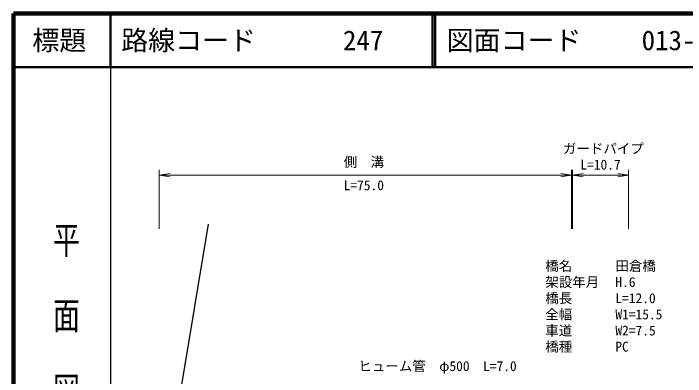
# Model space of a CAD drawing. Units: millimetres, scale not verified. Extents: x 40000 to 680000, y 20000 to 380000.
# Drawn here: x 40000 to 164707, y 312526 to 380000 of the extents above; entities that cross this region are included whole.
import ezdxf
from ezdxf.enums import TextEntityAlignment as Align

# ---------------------------------------------------------------- set-up
doc = ezdxf.new("R2010")
doc.units = ezdxf.units.MM
doc.header["$LTSCALE"] = 1000
for name, color, linetype, lineweight in [('M-BMK-OTRS', 5, 'Continuous', 25), ('M-STR-HTXT', 7, 'Continuous', 13), ('M-TTL', 2, 'Continuous', 140), ('M-TTL-BAND', 7, 'Continuous', 25), ('M-TTL-LINE', 7, 'Continuous', 50)]:
    doc.layers.add(name, color=color, linetype=linetype, lineweight=lineweight)
doc.layers.add('M-TTL-TXT', color=7, linetype='Continuous')
doc.styles.add('@ＭＳ ゴシック', font='')
doc.styles.add('ＭＳ ゴシック', font='')
doc.styles.get('@ＭＳ ゴシック').set_extended_font_data('@MS Gothic')
doc.styles.get('ＭＳ ゴシック').set_extended_font_data('MS Gothic')

# ---------------------------------------------------------------- blocks, each defined once
blk = doc.blocks.new('open_arrow')
at = {"color": 0, "linetype": 'Continuous', "lineweight": -2}
blk.add_lwpolyline([(7.5, 1.25), (0, 0), (7.5, -1.25)], dxfattribs=at)

msp = doc.modelspace()

# ---------------------------------------------------------------- linework, layer by layer
at = {"layer": 'M-BMK-OTRS'}
msp.add_line((65874, 278683), (76165, 340846), dxfattribs=at)
at = {"layer": 'M-STR-HTXT'}
for p, q in [((67058, 340000), (67058, 350941)), ((143539, 340000), (143539, 350941)), ((143732, 340000), (143732, 350941)), ((154130, 340000), (154130, 350941)), ((67058, 349941), (143539, 349941)), ((143732, 349941), (154130, 349941))]:
    msp.add_line(p, q, dxfattribs=at)
at = {"layer": 'M-TTL'}
for p, q in [((40000, 380000), (40000, 20000)), ((680000, 380000), (40000, 380000))]:
    msp.add_line(p, q, dxfattribs=at)
at = {"layer": 'M-TTL-BAND'}
msp.add_line((58000, 370000), (58000, 20000), dxfattribs=at)
at = {"layer": 'M-TTL-LINE'}
for p, q in [((58000, 380000), (58000, 370000)), ((117750, 380000), (117750, 370000)), ((118250, 380000), (118250, 370000)), ((40000, 370000), (680000, 370000))]:
    msp.add_line(p, q, dxfattribs=at)

# ---------------------------------------------------------------- block references
at = {"layer": 'M-STR-HTXT', "xscale": 267, "yscale": 267}
for p in [(67058, 349941), (143732, 349941)]:
    msp.add_blockref('open_arrow', p, dxfattribs=at)
at = {"layer": 'M-STR-HTXT', "xscale": 267, "yscale": 267, "rotation": 180}
for p in [(143539, 349941), (154130, 349941)]:
    msp.add_blockref('open_arrow', p, dxfattribs=at)

# ---------------------------------------------------------------- texts
at = {"layer": 'M-STR-HTXT', "style": 'ＭＳ ゴシック'}
for s, p in [('ガードパイプ', (141959, 353426)), ('側\u3000溝', (101272, 350924)), ('ヒューム管\u3000φ500\u3000L=7.0', (104000, 313000))]:
    msp.add_text(s, height=1833, dxfattribs=at).set_placement(p, align=Align.BOTTOM_LEFT)
for s, p in [('L=10.7', (148931, 350441)), ('L=75.0', (105008, 346603))]:
    msp.add_text(s, height=1833, dxfattribs=at).set_placement(p, align=Align.BOTTOM_CENTER)
for s, p in [('橋名', (138684, 333084)), ('田倉橋', (151684, 333084)), ('架設年月', (138684, 330084)), ('H.6', (151684, 330084)), ('橋長', (138684, 327084)), ('L=12.0', (151684, 327084)), ('全幅', (138684, 324084)), ('W1=15.5', (151684, 324084)), ('車道', (138684, 321084)), ('W2=7.5', (151684, 321084)), ('橋種', (138684, 318084)), ('PC', (151684, 318084))]:
    msp.add_text(s, height=1833, dxfattribs=at).set_placement(p, align=Align.MIDDLE_LEFT)
at = {"layer": 'M-TTL-BAND', "style": '@ＭＳ ゴシック', "width": 1.4}
msp.add_text('平  面  図', height=3666, rotation=270, dxfattribs=at).set_placement((49777, 306475), align=Align.MIDDLE_RIGHT)
at = {"layer": 'M-TTL-TXT', "style": 'ＭＳ ゴシック'}
msp.add_text('標題', height=3666, dxfattribs=at).set_placement((48500, 375000), align=Align.MIDDLE_CENTER)
for s, p in [('路線コード', (60000, 375000)), ('247', (101142, 375000)), ('図面コード', (120380, 375000))]:
    msp.add_text(s, height=3666, dxfattribs=at).set_placement(p, align=Align.MIDDLE_LEFT)
msp.add_text('013-00', height=3666, dxfattribs=at).set_placement((171521, 375000), align=Align.MIDDLE_RIGHT)

doc.saveas('drawing.dxf')
